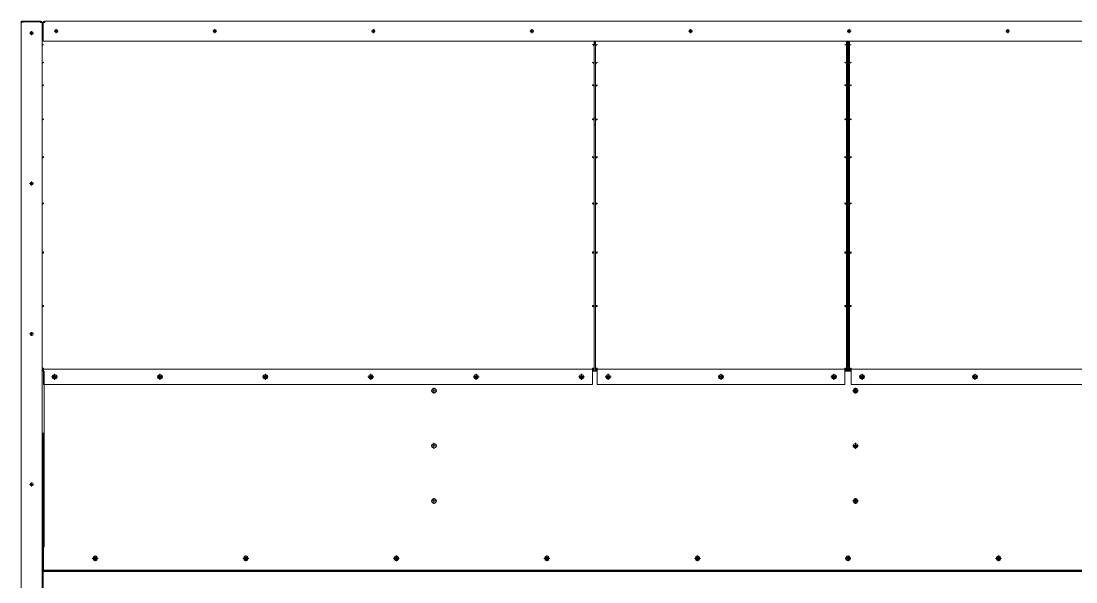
# Model space of a CAD drawing. Header units: millimetres. Extents: x 17797 to 47204, y 13896 to 34691.
# Drawn here: x 36698 to 38800, y 23560 to 24679 of the extents above; entities that cross this region are included whole.
import ezdxf

# ---------------------------------------------------------------- set-up
doc = ezdxf.new("R2010")
doc.units = ezdxf.units.MM

# ---------------------------------------------------------------- blocks, each defined once
blk = doc.blocks.new('2')
at = {"color": 7, "lineweight": 20, "ltscale": 0.280701}
for p, q in [((36698.3, 24678.9), (36698.3, 24677.3)), ((36698.3, 24678.9), (36737.2, 24678.9)), ((36698.3, 24677.3), (36737.2, 24677.3)), ((36698.3, 21634), (36698.3, 24677.3)), ((36737.2, 24678.9), (36737.2, 24675.8)), ((36738.3, 24676.9), (36737.2, 24676.9)), ((36745.4, 24678.9), (36745.2, 24678.9)), ((36745.2, 24675.8), (36745.2, 24677.3)), ((36745.4, 24675.8), (36745.4, 24678.9)), ((36745.4, 24678.9), (39951.2, 24678.9)), ((36698.3, 24675.8), (36701.4, 24675.8)), ((36719.3, 24658.8), (36719.3, 24651)), ((36740.3, 24675.8), (36737.2, 24675.8)), ((36740.3, 23980.8), (36740.3, 24675.8)), ((36740.3, 21634), (36740.3, 24675.8)), ((36742.3, 24675.5), (36741.8, 24675.5)), ((36741.8, 24675.5), (36741.8, 24642)), ((36742.3, 24675.8), (36742.3, 24638.9)), ((36742.3, 24675.8), (36745.4, 24675.8)), ((36764.4, 24658.9), (36772.2, 24658.9)), ((36768.3, 24662.8), (36768.3, 24655)), ((37080.4, 24658.9), (37088.2, 24658.9)), ((37084.3, 24662.8), (37084.3, 24655)), ((37396.4, 24658.9), (37404.2, 24658.9)), ((37400.3, 24662.8), (37400.3, 24655)), ((37712.4, 24658.9), (37720.2, 24658.9)), ((37716.3, 24662.8), (37716.3, 24655)), ((38028.4, 24658.9), (38036.2, 24658.9)), ((38032.3, 24662.8), (38032.3, 24655)), ((38344.4, 24658.9), (38352.2, 24658.9)), ((38348.3, 24662.8), (38348.3, 24655)), ((38660.4, 24658.9), (38668.2, 24658.9)), ((38664.3, 24662.8), (38664.3, 24655)), ((36715.4, 24654.9), (36723.2, 24654.9)), ((36742.3, 24638.9), (39954.3, 24638.9)), ((37840.1, 24629.4), (37840.1, 24638.9)), ((37843.1, 24636.9), (37840.1, 24636.9)), ((37840.1, 24635.4), (37843.1, 24635.4)), ((37843.1, 24638.9), (37843.1, 24629.4)), ((38343.1, 24629.4), (38343.1, 24638.9)), ((38345.1, 24636.9), (38343.1, 24636.9)), ((38345.1, 24638.9), (38345.1, 23980.8)), ((38347.1, 24638.9), (38347.1, 23980.8)), ((38349.1, 24636.9), (38347.1, 24636.9)), ((38349.1, 24636.5), (38348.6, 24636.5)), ((38349.1, 24634.5), (38348.6, 24634.5)), ((38349.1, 24638.9), (38349.1, 24629.4)), ((36743.2, 24631.9), (36743.2, 24632.5)), ((37837, 24631.9), (37837, 24632.5)), ((37840, 24629.4), (37840.1, 24629.4)), ((37840.1, 24633.8), (37843.1, 24633.8)), ((37840.1, 24632.2), (37843.1, 24632.2)), ((37840.1, 24629), (37840.1, 24629.4)), ((37840.1, 24593.9), (37840.1, 24629)), ((37843.1, 24629.4), (37843.1, 24629.4)), ((37843.1, 24559.5), (37843.1, 24629.4)), ((37843.1, 24629), (37843.1, 24593.9)), ((37846.2, 24631.9), (37846.2, 24632.5)), ((38340, 24631.9), (38340, 24632.5)), ((38343, 24629.4), (38343.1, 24629.4)), ((38345.1, 24633.8), (38343.1, 24633.8)), ((38343.1, 24629), (38343.1, 24629.4)), ((38343.1, 24593.9), (38343.1, 24629)), ((38349.1, 24633.8), (38347.3, 24633.8)), ((38349.1, 24629.4), (38349.1, 24629.4)), ((38349.1, 24593.2), (38349.1, 24629.4)), ((38349.1, 24629), (38349.1, 24593.9)), ((38352.2, 24631.9), (38352.2, 24632.5)), ((36743.2, 24596), (36743.2, 24596.8)), ((37837, 24596), (37837, 24596.8)), ((37840, 24593.9), (37840.1, 24593.9)), ((37840.1, 24593.2), (37840.1, 24593.9)), ((37840.1, 24549), (37840.1, 24593.2)), ((37843.2, 24593.9), (37843.1, 24593.9)), ((37843.1, 24593.2), (37843.1, 24549)), ((37846.2, 24596), (37846.2, 24596.8)), ((38340, 24596), (38340, 24596.8)), ((38343, 24593.9), (38343.1, 24593.9)), ((38343.1, 24593.2), (38343.1, 24593.9)), ((38343.1, 24549), (38343.1, 24593.2)), ((38349.2, 24593.9), (38349.1, 24593.9)), ((38349.1, 24559.5), (38349.1, 24593.9)), ((38349.1, 24593.2), (38349.1, 24549)), ((38352.2, 24596), (38352.2, 24596.8)), ((36743.2, 24550.4), (36743.2, 24551.8)), ((37837, 24550.4), (37837, 24551.8)), ((37846.2, 24550.4), (37846.2, 24551.8)), ((38340, 24550.4), (38340, 24551.8)), ((38352.2, 24551), (38352.2, 24551.8)), ((38352.2, 24550.4), (38352.2, 24551)), ((36740.4, 24549), (36740.3, 24549)), ((37839.8, 24549), (37840.1, 24549)), ((37840.1, 24547.9), (37840.1, 24549)), ((37840.1, 24481.5), (37840.1, 24547.9)), ((37843.4, 24549), (37843.1, 24549)), ((37843.1, 24517.1), (37843.1, 24549)), ((37843.1, 24547.9), (37843.1, 24481.5)), ((38342.8, 24549), (38343.1, 24549)), ((38343.1, 24547.9), (38343.1, 24549)), ((38343.1, 24481.5), (38343.1, 24547.9)), ((38349.4, 24549), (38349.1, 24549)), ((38349.1, 24517.1), (38349.1, 24549)), ((38349.1, 24547.9), (38349.1, 24481.5)), ((36740.6, 24481.5), (36740.3, 24481.5)), ((36743.2, 24483.2), (36743.2, 24484)), ((36743.2, 24483.2), (36743.2, 24482.5)), ((37837, 24484), (37837, 24482.5)), ((37839.5, 24481.5), (37840.1, 24481.5)), ((37840.1, 24486.2), (37843.1, 24486.2)), ((37840.1, 24480.2), (37840.1, 24481.5)), ((37840.1, 24406.4), (37840.1, 24480.2)), ((37843.1, 24471.9), (37840.1, 24471.9)), ((37843.6, 24481.5), (37843.1, 24481.5)), ((37843.1, 24453.5), (37843.1, 24481.5)), ((37843.1, 24480.2), (37843.1, 24406.4)), ((37846.2, 24484), (37846.2, 24482.5)), ((38340, 24484), (38340, 24482.5)), ((38342.5, 24481.5), (38343.1, 24481.5)), ((38343.1, 24486.2), (38345.1, 24486.2)), ((38343.1, 24480.2), (38343.1, 24481.5)), ((38343.1, 24406.4), (38343.1, 24480.2)), ((38345.1, 24471.9), (38343.1, 24471.9)), ((38347.1, 24486.2), (38349.1, 24486.2)), ((38349.1, 24471.9), (38347.1, 24471.9)), ((38349.6, 24481.5), (38349.1, 24481.5)), ((38349.1, 24453.5), (38349.1, 24481.5)), ((38349.1, 24480.2), (38349.1, 24406.4)), ((38352.2, 24484), (38352.2, 24482.5)), ((36741.7, 24406.4), (36740.3, 24406.4)), ((36741.7, 24406.3), (36741.7, 24406.4)), ((36743.2, 24407.4), (36743.2, 24408.7)), ((36743.2, 24407.4), (36743.2, 24406.6)), ((37837, 24408.7), (37837, 24406.6)), ((37838.5, 24406.3), (37838.5, 24406.4)), ((37838.5, 24406.4), (37840.1, 24406.4)), ((37840.1, 24404.9), (37840.1, 24406.4)), ((37840.1, 24314.4), (37840.1, 24404.9)), ((37844.7, 24406.4), (37843.1, 24406.4)), ((37843.1, 24382.6), (37843.1, 24406.4)), ((37843.1, 24404.9), (37843.1, 24314.4)), ((37844.7, 24406.3), (37844.7, 24406.4)), ((37846.2, 24408.7), (37846.2, 24406.6)), ((38340, 24408.7), (38340, 24406.6)), ((38341.5, 24406.4), (38343.1, 24406.4)), ((38341.5, 24406.3), (38341.5, 24406.4)), ((38343.1, 24404.9), (38343.1, 24406.4)), ((38343.1, 24314.4), (38343.1, 24404.9)), ((38350.7, 24406.4), (38349.1, 24406.4)), ((38349.1, 24382.6), (38349.1, 24406.4)), ((38349.1, 24404.9), (38349.1, 24314.4)), ((38350.7, 24406.3), (38350.7, 24406.4)), ((38352.2, 24408.7), (38352.2, 24406.6)), ((36715.4, 24354.9), (36723.2, 24354.9)), ((36719.3, 24358.8), (36719.3, 24351)), ((36741.7, 24314.4), (36740.3, 24314.4)), ((36741.7, 24314), (36741.7, 24314.4)), ((36743.2, 24316.1), (36743.2, 24314.2)), ((37837, 24316.1), (37837, 24314.2)), ((37838.5, 24314), (37838.5, 24314.4)), ((37838.5, 24314.4), (37840.1, 24314.4)), ((37840.1, 24312.7), (37840.1, 24314.4)), ((37840.1, 24217.3), (37840.1, 24312.7)), ((37844.7, 24314.4), (37843.1, 24314.4)), ((37843.1, 24295.8), (37843.1, 24314.4)), ((37843.1, 24312.7), (37843.1, 24217.3)), ((37844.7, 24314), (37844.7, 24314.4)), ((37846.2, 24316.1), (37846.2, 24314.2)), ((38340, 24316.1), (38340, 24314.2)), ((38341.5, 24314.4), (38343.1, 24314.4)), ((38341.5, 24314), (38341.5, 24314.4)), ((38343.1, 24312.7), (38343.1, 24314.4)), ((38343.1, 24217.3), (38343.1, 24312.7)), ((38350.7, 24314.4), (38349.1, 24314.4)), ((38349.1, 24295.8), (38349.1, 24314.4)), ((38349.1, 24312.7), (38349.1, 24217.3)), ((38350.7, 24314), (38350.7, 24314.4)), ((38352.2, 24316.1), (38352.2, 24314.2)), ((36741.7, 24217.3), (36740.3, 24217.3)), ((36741.7, 24216.1), (36741.7, 24217.3)), ((36743.2, 24218.8), (36743.2, 24216.2)), ((37837, 24218.8), (37837, 24216.2)), ((37838.5, 24216.1), (37838.5, 24217.3)), ((37838.5, 24217.3), (37840.1, 24217.3)), ((37840.1, 24215.5), (37840.1, 24217.3)), ((37840.1, 24110.9), (37840.1, 24215.5)), ((37844.7, 24217.3), (37843.1, 24217.3)), ((37843.1, 24204.1), (37843.1, 24217.3)), ((37843.1, 24215.5), (37843.1, 24110.9)), ((37844.7, 24216.1), (37844.7, 24217.3)), ((37846.2, 24218.8), (37846.2, 24216.2)), ((38340, 24218.8), (38340, 24216.2)), ((38341.5, 24217.3), (38343.1, 24217.3)), ((38341.5, 24216.1), (38341.5, 24217.3)), ((38343.1, 24215.5), (38343.1, 24217.3)), ((38343.1, 24110.9), (38343.1, 24215.5)), ((38350.7, 24217.3), (38349.1, 24217.3)), ((38349.1, 24204.1), (38349.1, 24217.3)), ((38349.1, 24215.5), (38349.1, 24110.9)), ((38350.7, 24216.1), (38350.7, 24217.3)), ((38352.2, 24218.8), (38352.2, 24216.2)), ((36741.7, 24110.9), (36740.3, 24110.9)), ((36741.7, 24109.3), (36741.7, 24110.9)), ((36743.2, 24111.6), (36743.2, 24109.4)), ((37837, 24111.6), (37837, 24109.4)), ((37838.5, 24109.3), (37838.5, 24110.9)), ((37838.5, 24110.9), (37840.1, 24110.9)), ((37840.1, 24108.9), (37840.1, 24110.9)), ((37840.1, 23986.4), (37840.1, 24108.9)), ((37844.7, 24110.9), (37843.1, 24110.9)), ((37843.1, 24103.7), (37843.1, 24110.9)), ((37843.1, 24108.9), (37843.1, 23986.4)), ((37844.7, 24109.3), (37844.7, 24110.9)), ((37846.2, 24111.6), (37846.2, 24109.4)), ((38340, 24111.6), (38340, 24109.4)), ((38341.5, 24110.9), (38343.1, 24110.9)), ((38341.5, 24109.3), (38341.5, 24110.9)), ((38343.1, 24108.9), (38343.1, 24110.9)), ((38343.1, 23986.4), (38343.1, 24108.9)), ((38350.7, 24110.9), (38349.1, 24110.9)), ((38349.1, 24103.7), (38349.1, 24110.9)), ((38349.1, 24108.9), (38349.1, 23986.4)), ((38350.7, 24109.3), (38350.7, 24110.9)), ((38352.2, 24110.4), (38352.2, 24111.6)), ((38352.2, 24110.4), (38352.2, 24109.4)), ((36715.4, 24054.9), (36723.2, 24054.9)), ((36719.3, 24058.8), (36719.3, 24051)), ((36741.7, 23980.8), (36741.7, 23986.4)), ((36743.2, 23954.4), (36743.2, 23986.9)), ((37837, 23984.4), (36743.2, 23984.4)), ((37837, 23981.3), (37837, 23986.9)), ((37838.5, 23980.8), (37838.5, 23986.4)), ((37840.1, 23980.8), (37840.1, 23986.4)), ((37843.1, 23986.4), (37843.1, 23980.8)), ((37844.7, 23980.8), (37844.7, 23986.4)), ((37846.2, 23954.4), (37846.2, 23986.9)), ((38340, 23984.4), (37846.2, 23984.4)), ((38340, 23986.9), (38340, 23985.7)), ((38340, 23981.3), (38340, 23985.7)), ((38341.5, 23980.8), (38341.5, 23986.4)), ((38343.1, 23980.8), (38343.1, 23986.4)), ((38349.1, 23980.8), (38349.1, 23986.4)), ((38350.7, 23980.8), (38350.7, 23986.4)), ((38352.2, 23981.3), (38352.2, 23986.9)), ((38846, 23984.4), (38352.2, 23984.4)), ((36743.2, 23980.8), (36740.1, 23980.8)), ((36741.7, 23980.8), (36740.3, 23980.8)), ((36744.6, 23980.8), (36744.6, 23629.9)), ((36759.2, 23969.4), (36770.9, 23969.4)), ((36761.2, 23968.8), (36769, 23968.8)), ((36765.1, 23975.3), (36765.1, 23963.6)), ((36969.2, 23969.4), (36980.9, 23969.4)), ((36971.2, 23968.8), (36979, 23968.8)), ((36975.1, 23975.3), (36975.1, 23963.6)), ((37179.2, 23969.4), (37190.9, 23969.4)), ((37181.2, 23968.8), (37189, 23968.8)), ((37185.1, 23975.3), (37185.1, 23963.6)), ((37389.2, 23969.4), (37400.9, 23969.4)), ((37391.2, 23968.8), (37399, 23968.8)), ((37395.1, 23975.3), (37395.1, 23963.6)), ((37599.2, 23969.4), (37610.9, 23969.4)), ((37601.2, 23968.8), (37609, 23968.8)), ((37605.1, 23975.3), (37605.1, 23963.6)), ((37809.2, 23969.4), (37820.9, 23969.4)), ((37811.2, 23968.8), (37819, 23968.8)), ((37815.1, 23975.3), (37815.1, 23963.6)), ((37837, 23981.3), (37837, 23954.4)), ((37837, 23980.8), (37846.2, 23980.8)), ((37838.5, 23980.8), (37840.1, 23980.8)), ((37844.7, 23980.8), (37843.1, 23980.8)), ((37862.2, 23969.4), (37873.9, 23969.4)), ((37864.2, 23968.8), (37872, 23968.8)), ((37868.1, 23975.3), (37868.1, 23963.6)), ((38087.2, 23969.4), (38098.9, 23969.4)), ((38089.2, 23968.8), (38097, 23968.8)), ((38093.1, 23975.3), (38093.1, 23963.6)), ((38312.2, 23969.4), (38323.9, 23969.4)), ((38314.2, 23968.8), (38322, 23968.8)), ((38318.1, 23975.3), (38318.1, 23963.6)), ((38340, 23981.3), (38340, 23954.4)), ((38340, 23980.8), (38352.2, 23980.8)), ((38341.5, 23980.8), (38343.1, 23980.8)), ((38343.1, 23980.8), (38343.1, 23980.8)), ((38350.7, 23980.8), (38349.1, 23980.8)), ((38349.1, 23980.8), (38349.1, 23980.8)), ((38352.2, 23954.4), (38352.2, 23981.3)), ((38368.2, 23969.4), (38379.9, 23969.4)), ((38370.2, 23968.8), (38378, 23968.8)), ((38374.1, 23975.3), (38374.1, 23963.6)), ((38375.1, 23971.7), (38375.1, 23966)), ((38593.2, 23969.4), (38604.9, 23969.4)), ((38595.2, 23968.8), (38603, 23968.8)), ((38599.1, 23975.3), (38599.1, 23963.6)), ((37837, 23954.4), (36743.2, 23954.4)), ((37515.2, 23941.8), (37526.9, 23941.8)), ((37521.1, 23947.7), (37521.1, 23936)), ((38340, 23954.4), (37846.2, 23954.4)), ((38846, 23954.4), (38352.2, 23954.4)), ((38355.2, 23941.8), (38366.9, 23941.8)), ((38357.2, 23941.1), (38365, 23941.1)), ((38361.1, 23947.7), (38361.1, 23936)), ((36742.3, 23857.5), (36742.3, 23449.1)), ((37521.1, 23837.7), (37521.1, 23826)), ((38361.1, 23837.7), (38361.1, 23826)), ((37515.2, 23831.8), (37526.9, 23831.8)), ((37524.5, 23834.8), (37517.7, 23834.8)), ((38355.2, 23831.8), (38366.9, 23831.8)), ((38357.2, 23831.1), (38365, 23831.1)), ((36715.4, 23754.9), (36723.2, 23754.9)), ((36719.3, 23758.8), (36719.3, 23751)), ((37515.2, 23721.8), (37526.9, 23721.8)), ((37521.1, 23727.7), (37521.1, 23716)), ((38355.2, 23721.8), (38366.9, 23721.8)), ((38357.2, 23721.1), (38365, 23721.1)), ((38361.1, 23727.7), (38361.1, 23716)), ((36743.2, 23629.9), (36740.1, 23629.9)), ((36740.3, 21634), (36740.3, 23629.9)), ((36743.2, 23627.9), (36740.3, 23627.9)), ((36740.5, 23626.3), (36740.3, 23626.3)), ((36743.2, 23625.8), (36742.1, 23625.8)), ((36742.3, 23627.9), (36742.3, 23629.9)), ((36743.2, 23629.9), (36743.2, 23587)), ((36743.2, 23627.9), (36743.2, 23624.8)), ((36743.2, 23626.3), (36743.2, 23626.3)), ((36740.3, 23624.8), (36743.2, 23624.8)), ((36741.7, 23585.9), (36741.7, 23624.8)), ((36840.2, 23607.4), (36851.9, 23607.4)), ((36842.2, 23606.9), (36850, 23606.9)), ((36846.1, 23613.3), (36846.1, 23601.6)), ((37140.2, 23607.4), (37151.9, 23607.4)), ((37142.2, 23606.9), (37150, 23606.9)), ((37146.1, 23613.3), (37146.1, 23601.6)), ((37440.2, 23607.4), (37451.9, 23607.4)), ((37442.2, 23606.9), (37450, 23606.9)), ((37446.1, 23613.3), (37446.1, 23601.6)), ((37740.2, 23607.4), (37751.9, 23607.4)), ((37742.2, 23606.9), (37750, 23606.9)), ((37746.1, 23613.3), (37746.1, 23601.6)), ((38040.2, 23607.4), (38051.9, 23607.4)), ((38042.2, 23606.9), (38050, 23606.9)), ((38046.1, 23613.3), (38046.1, 23601.6)), ((38340.2, 23607.4), (38351.9, 23607.4)), ((38342.2, 23606.9), (38350, 23606.9)), ((38346.1, 23613.3), (38346.1, 23601.6)), ((38640.2, 23607.4), (38651.9, 23607.4)), ((38642.2, 23606.9), (38650, 23606.9)), ((38646.1, 23613.3), (38646.1, 23601.6)), ((36740.3, 23585.9), (36743.2, 23585.9)), ((36741.7, 23585.9), (36741.7, 23567.5)), ((36743.2, 23589), (36743.2, 23583.9)), ((39949, 23583.9), (36743.2, 23583.9)), ((36740.3, 23567.5), (36741.7, 23567.5)), ((36741.7, 23582.1), (39950.5, 23582.1)), ((36741.7, 23581), (39950.5, 23581)), ((36741.7, 23568.6), (36741.7, 23581))]:
    blk.add_line(p, q, dxfattribs=at)
for centre, radius in [((36719.3, 24654.9), 3), ((36768.3, 24658.9), 3), ((37084.3, 24658.9), 3), ((37400.3, 24658.9), 3), ((37716.3, 24658.9), 3), ((38032.3, 24658.9), 3), ((38348.3, 24658.9), 3), ((38664.3, 24658.9), 3), ((36719.3, 24354.9), 3), ((36719.3, 24054.9), 3), ((36765.1, 23969.4), 4.5), ((36765.1, 23968.8), 3), ((36975.1, 23969.4), 4.5), ((36975.1, 23968.8), 3), ((37185.1, 23969.4), 4.5), ((37185.1, 23968.8), 3), ((37395.1, 23969.4), 4.5), ((37395.1, 23968.8), 3), ((37605.1, 23969.4), 4.5), ((37605.1, 23968.8), 3), ((37815.1, 23969.4), 4.5), ((37815.1, 23968.8), 3), ((37868.1, 23969.4), 4.5), ((37868.1, 23968.8), 3), ((38093.1, 23969.4), 4.5), ((38093.1, 23968.8), 3), ((38318.1, 23969.4), 4.5), ((38318.1, 23968.8), 3), ((38374.1, 23969.4), 4.5), ((38374.1, 23968.8), 3), ((38599.1, 23969.4), 4.5), ((38599.1, 23968.8), 3), ((37521.1, 23941.8), 4.5), ((38361.1, 23941.8), 4.5), ((38361.1, 23941.1), 3), ((37521.1, 23831.8), 4.5), ((38361.1, 23831.8), 4.5), ((38361.1, 23831.1), 3), ((36719.3, 23754.9), 3), ((37521.1, 23721.8), 4.5), ((38361.1, 23721.8), 4.5), ((38361.1, 23721.1), 3), ((36846.1, 23607.4), 4.5), ((36846.1, 23606.9), 3), ((37146.1, 23607.4), 4.5), ((37146.1, 23606.9), 3), ((37446.1, 23607.4), 4.5), ((37446.1, 23606.9), 3), ((37746.1, 23607.4), 4.5), ((37746.1, 23606.9), 3), ((38046.1, 23607.4), 4.5), ((38046.1, 23606.9), 3), ((38346.1, 23607.4), 4.5), ((38346.1, 23606.9), 3), ((38646.1, 23607.4), 4.5), ((38646.1, 23606.9), 3)]:
    blk.add_circle(centre, radius, dxfattribs=at)
for centre, radius, start, end in [((36737.2, 24675.8), 3.1, 0, 90), ((36737.2, 24675.8), 1.5, 0, 90), ((36745.2, 24675.5), 3.4, 90, 180), ((36745.4, 24675.8), 3.1, 90, 180), ((36745.4, 24675.8), 1.5, 90, 180), ((36745.2, 24675.5), 1.4, 90, 155.397), ((36745.2, 24642.3), 3.4, 180, 180.1813), ((38348.6, 24633), 3.5, 90, 115.3768), ((38348.6, 24633), 1.5, 90, 179.3935), ((38348.6, 24633), 3.5, 179.5981, 180), ((37846.2, 24444.1), 3.1, 179.1767, 180), ((38352.2, 24444.1), 3.1, 179.1767, 180), ((36701.7, 24292.3), 3.4, 180, 180.1768), ((37846.2, 24221.3), 3.1, 179.2796, 180), ((38352.2, 24221.3), 3.1, 179.2796, 180), ((36743.2, 23624.8), 3.1, 90, 156.6149), ((36743.2, 23624.8), 1.5, 90, 180)]:
    blk.add_arc(centre, radius, start, end, dxfattribs=at)
at = {"color": 7, "lineweight": 20, "ltscale": 0.280701, "extrusion": (0, 0, -1)}
for centre, major_axis, ratio, start_param, end_param in [((36743.2, 24639.2), (-3.1, 0), 1, 0.4085, 1.294748), ((36743.2, 24639.2), (3.1, 0), 0.995898, 3.550086, 4.43633), ((36743.2, 24629.4), (3.1, 0), 0.995898, 3.550026, 4.712389), ((36743.2, 24629), (3.1, 0), 0.945441, 3.549953, 4.712389), ((37837, 24629.4), (-3.1, 0), 0.995898, 1.570796, 3.141593), ((37837, 24629), (-3.1, 0), 0.945441, 1.570796, 3.141593), ((37846.2, 24629.4), (3.1, 0), 0.995898, 3.141593, 4.712389), ((37846.2, 24629), (3.1, 0), 0.945441, 3.141593, 4.712389), ((38340, 24629.4), (-3.1, 0), 0.995898, 1.570796, 3.141593), ((38340, 24629), (-3.1, 0), 0.945441, 1.570796, 3.141593), ((38352.2, 24629.4), (3.1, 0), 0.995898, 3.141593, 4.712389), ((38352.2, 24629), (3.1, 0), 0.945441, 3.141593, 4.712389), ((36743.2, 24593.9), (3.1, 0), 0.945441, 3.549897, 4.712389), ((36743.2, 24593.2), (3.1, 0), 0.911987, 3.549844, 4.712389), ((37837, 24593.9), (-3.1, 0), 0.945441, 1.570796, 3.141593), ((37837, 24593.2), (-3.1, 0), 0.911987, 1.570796, 3.141593), ((37846.2, 24593.9), (3.1, 0), 0.945441, 3.141593, 4.712389), ((37846.2, 24593.2), (3.1, 0), 0.911987, 3.141593, 4.712389), ((38340, 24593.9), (-3.1, 0), 0.945441, 1.570796, 3.141593), ((38340, 24593.2), (-3.1, 0), 0.911987, 1.570796, 3.141593), ((38352.2, 24593.9), (3.1, 0), 0.945441, 3.141593, 4.712389), ((38352.2, 24593.2), (3.1, 0), 0.911987, 3.141593, 4.712389), ((36743.2, 24549), (3.1, 0), 0.911987, 3.54979, 4.712389), ((36743.2, 24547.9), (3.1, 0), 0.787572, 3.549562, 4.712389), ((37837, 24549), (-3.1, 0), 0.911987, 1.570796, 3.141593), ((37837, 24547.9), (-3.1, 0), 0.787572, 1.570796, 3.141593), ((37846.2, 24549), (3.1, 0), 0.911987, 3.141593, 4.712389), ((37846.2, 24547.9), (3.1, 0), 0.787572, 3.141593, 4.712389), ((38340, 24549), (-3.1, 0), 0.911987, 1.570796, 3.141593), ((38340, 24547.9), (-3.1, 0), 0.787572, 1.570796, 3.141593), ((38352.2, 24549), (3.1, 0), 0.911987, 3.141593, 4.712389), ((38352.2, 24547.9), (3.1, 0), 0.787572, 3.141593, 4.712389), ((36743.2, 24481.5), (3.1, 0), 0.787572, 3.549516, 4.712389), ((36743.2, 24480.2), (3.1, 0), 0.728422, 3.549386, 4.712389), ((36743.2, 24481.5), (1.5, 0), 0.787572, 3.897536, 4.712389), ((37837, 24481.5), (-3.1, 0), 0.787572, 1.570796, 3.141593), ((37837, 24481.5), (-1.5, 0), 0.787572, 1.570796, 2.385648), ((37837, 24480.2), (-3.1, 0), 0.728422, 1.570796, 3.141593), ((37846.2, 24481.5), (3.1, 0), 0.787572, 3.141593, 4.712389), ((37846.2, 24480.2), (3.1, 0), 0.728422, 3.141593, 4.712389), ((37846.2, 24481.5), (1.5, 0), 0.787572, 3.897536, 4.712389), ((38340, 24481.5), (-3.1, 0), 0.787572, 1.570796, 3.141593), ((38340, 24481.5), (-1.5, 0), 0.787572, 1.570796, 2.385648), ((38340, 24480.2), (-3.1, 0), 0.728422, 1.570796, 3.141593), ((38352.2, 24481.5), (3.1, 0), 0.787572, 3.141593, 4.712389), ((38352.2, 24480.2), (3.1, 0), 0.728422, 3.141593, 4.712389), ((38352.2, 24481.5), (1.5, 0), 0.787572, 3.897536, 4.712389), ((37846.2, 24444), (3.1, 0), 0.99655, 3.141593, 3.150933), ((37846.2, 24443.9), (3.1, 0), 0.977239, 3.141593, 3.155902), ((37846.2, 24438.9), (3.1, 0), 0.968276, 3.141593, 3.146662), ((38352.2, 24444), (3.1, 0), 0.99655, 3.141593, 3.150933), ((38352.2, 24443.9), (3.1, 0), 0.977239, 3.141593, 3.155902), ((38352.2, 24438.9), (3.1, 0), 0.968276, 3.141593, 3.146662), ((36743.2, 24406.4), (3.1, 0), 0.728422, 3.549343, 4.712389), ((36743.2, 24404.9), (3.1, 0), 0.543645, 3.549739, 4.712389), ((36743.2, 24406.4), (1.5, 0), 0.728422, 3.141593, 4.712389), ((37837, 24406.4), (-3.1, 0), 0.728422, 1.570796, 3.141593), ((37837, 24406.4), (-1.5, 0), 0.728422, 1.570796, 3.141593), ((37837, 24404.9), (-3.1, 0), 0.543645, 1.570796, 3.141593), ((37846.2, 24424), (3.1, 0), 0.944147, 3.141593, 3.146652), ((37846.2, 24416.8), (3.1, 0), 0.977239, 3.141593, 3.15435), ((37846.2, 24416.1), (3.1, 0), 0.850543, 3.141593, 3.154108), ((37846.2, 24406.4), (3.1, 0), 0.728422, 3.141593, 4.712389), ((37846.2, 24404.9), (3.1, 0), 0.543645, 3.141593, 4.712389), ((37846.2, 24404.2), (3.1, 0), 0.875044, 3.141593, 3.146612), ((37846.2, 24406.4), (1.5, 0), 0.728422, 3.141593, 4.712389), ((38340, 24406.4), (-3.1, 0), 0.728422, 1.570796, 3.141593), ((38340, 24406.4), (-1.5, 0), 0.728422, 1.570796, 3.141593), ((38340, 24404.9), (-3.1, 0), 0.543645, 1.570796, 3.141593), ((38352.2, 24424), (3.1, 0), 0.944147, 3.141593, 3.146652), ((38352.2, 24416.8), (3.1, 0), 0.977239, 3.141593, 3.15435), ((38352.2, 24416.1), (3.1, 0), 0.850543, 3.141593, 3.154108), ((38352.2, 24406.4), (3.1, 0), 0.728422, 3.141593, 4.712389), ((38352.2, 24404.9), (3.1, 0), 0.543645, 3.141593, 4.712389), ((38352.2, 24404.2), (3.1, 0), 0.875044, 3.141593, 3.146612), ((38352.2, 24406.4), (1.5, 0), 0.728422, 3.141593, 4.712389), ((38352.2, 24375.2), (3.1, 0), 0.87462, 3.141593, 3.144997), ((37846.2, 24349), (3.1, 0), 0.850543, 3.141593, 3.153017), ((37846.2, 24347.8), (3.1, 0), 0.719619, 3.141593, 3.152646), ((38352.2, 24349), (3.1, 0), 0.850543, 3.141593, 3.153017), ((38352.2, 24347.8), (3.1, 0), 0.719619, 3.141593, 3.152646), ((36743.2, 24314.4), (3.1, 0), 0.543645, 3.549739, 4.712389), ((36743.2, 24312.7), (3.1, 0), 0.465261, 3.549739, 4.712389), ((36743.2, 24314.4), (1.5, 0), 0.543645, 3.141593, 4.712389), ((37837, 24314.4), (-3.1, 0), 0.543645, 1.570796, 3.141593), ((37837, 24314.4), (-1.5, 0), 0.543645, 1.570796, 3.141593), ((37837, 24312.7), (-3.1, 0), 0.465261, 1.570796, 3.141593), ((37846.2, 24314.4), (3.1, 0), 0.543645, 3.141593, 4.712389), ((37846.2, 24312.7), (3.1, 0), 0.465261, 3.141593, 4.712389), ((37846.2, 24314.4), (1.5, 0), 0.543645, 3.141593, 4.712389), ((38340, 24314.4), (-3.1, 0), 0.543645, 1.570796, 3.141593), ((38340, 24314.4), (-1.5, 0), 0.543645, 1.570796, 3.141593), ((38340, 24312.7), (-3.1, 0), 0.465261, 1.570796, 3.141593), ((38352.2, 24314.4), (3.1, 0), 0.543645, 3.141593, 4.712389), ((38352.2, 24312.7), (3.1, 0), 0.465261, 3.141593, 4.712389), ((38352.2, 24314.4), (1.5, 0), 0.543645, 3.141593, 4.712389), ((37846.2, 24259.2), (3.1, 0), 0.719619, 3.141593, 3.146386), ((37846.2, 24257.6), (3.1, 0), 0.446847, 3.141593, 3.150121), ((38352.2, 24259.2), (3.1, 0), 0.719619, 3.141593, 3.151845), ((38352.2, 24257.6), (3.1, 0), 0.446847, 3.141593, 3.150121), ((36743.2, 24217.3), (3.1, 0), 0.465261, 3.54974, 4.712389), ((36743.2, 24215.5), (3.1, 0), 0.240313, 3.54974, 4.712389), ((36743.2, 24217.3), (1.5, 0), 0.465261, 3.141593, 4.712389), ((37837, 24217.3), (-3.1, 0), 0.465261, 1.570796, 3.141593), ((37837, 24217.3), (-1.5, 0), 0.465261, 1.570796, 3.141593), ((37837, 24215.5), (-3.1, 0), 0.240313, 1.570796, 3.141593), ((37846.2, 24221.1), (-3.1, 0), 0.992634, 6.283185, 6.292467), ((37846.2, 24220.9), (-3.1, 0), 0.946894, 0, 0.012463), ((37846.2, 24217.3), (3.1, 0), 0.465261, 3.141593, 4.712389), ((37846.2, 24215.5), (3.1, 0), 0.240313, 3.141593, 4.712389), ((37846.2, 24217.3), (1.5, 0), 0.465261, 3.141593, 4.712389), ((38340, 24217.3), (-3.1, 0), 0.465261, 1.570796, 3.141593), ((38340, 24217.3), (-1.5, 0), 0.465261, 1.570796, 3.141593), ((38340, 24215.5), (-3.1, 0), 0.240313, 1.570796, 3.141593), ((38352.2, 24221.1), (-3.1, 0), 0.992634, 6.283185, 6.292467), ((38352.2, 24220.9), (-3.1, 0), 0.946894, 0, 0.012463), ((38352.2, 24217.3), (3.1, 0), 0.465261, 3.141593, 4.712389), ((38352.2, 24215.5), (3.1, 0), 0.240313, 3.141593, 4.712389), ((38352.2, 24217.3), (1.5, 0), 0.465261, 3.141593, 4.712389), ((37846.2, 24210), (-3.1, 0), 0.929338, 6.283185, 6.289352), ((37846.2, 24197.6), (-3.1, 0), 0.946894, 0, 0.011421), ((37846.2, 24196.7), (-3.1, 0), 0.817118, 0, 0.011141), ((38352.2, 24210), (-3.1, 0), 0.929338, 6.283185, 6.289352), ((38352.2, 24197.6), (-3.1, 0), 0.946894, 0, 0.011421), ((38352.2, 24196.7), (-3.1, 0), 0.817118, 0, 0.011141), ((37846.2, 24154.9), (-3.1, 0), 0.817118, 0, 0.010381), ((37846.2, 24153.5), (-3.1, 0), 0.588362, 6.283185, 6.292689), ((38352.2, 24154.9), (-3.1, 0), 0.817118, 0, 0.010381), ((38352.2, 24153.5), (-3.1, 0), 0.588362, 0, 0.009503), ((37846.2, 24143.5), (3.1, 0), 0.446847, 3.141593, 3.149773), ((37846.2, 24141.6), (3.1, 0), 0.246895, 3.141593, 3.146321), ((37846.2, 24133.6), (-3.1, 0), 0.737277, 6.283185, 6.288433), ((38352.2, 24143.5), (3.1, 0), 0.446847, 3.141593, 3.149773), ((38352.2, 24141.6), (3.1, 0), 0.246895, 3.141593, 3.146321), ((38352.2, 24133.6), (-3.1, 0), 0.737277, 6.283185, 6.288433), ((36743.2, 24110.9), (3.1, 0), 0.240313, 3.54974, 4.712389), ((36743.2, 24108.9), (3.1, 0), 0.151261, 3.54974, 4.712389), ((36743.2, 24110.9), (1.5, 0), 0.240313, 3.141593, 4.712389), ((37837, 24110.9), (-3.1, 0), 0.240313, 1.570796, 3.141593), ((37837, 24110.9), (-1.5, 0), 0.240313, 1.570796, 3.141593), ((37837, 24108.9), (-3.1, 0), 0.151261, 1.570796, 3.141593), ((37846.2, 24110.9), (3.1, 0), 0.240313, 3.141593, 4.712389), ((37846.2, 24108.9), (3.1, 0), 0.151261, 3.141593, 4.712389), ((37846.2, 24110.9), (1.5, 0), 0.240313, 3.141593, 4.712389), ((38340, 24110.9), (-3.1, 0), 0.240313, 1.570796, 3.141593), ((38340, 24110.9), (-1.5, 0), 0.240313, 1.570796, 3.141593), ((38340, 24108.9), (-3.1, 0), 0.151261, 1.570796, 3.141593), ((38352.2, 24110.9), (3.1, 0), 0.240313, 3.141593, 4.712389), ((38352.2, 24108.9), (3.1, 0), 0.151261, 3.141593, 4.712389), ((38352.2, 24110.9), (1.5, 0), 0.240313, 3.141593, 4.712389), ((37846.2, 24094.9), (-3.1, 0), 0.588362, 6.283185, 6.292164), ((37846.2, 24093.1), (-3.1, 0), 0.335364, 6.283185, 6.289477), ((38352.2, 24094.9), (-3.1, 0), 0.588362, 0, 0.008978), ((38352.2, 24093.1), (-3.1, 0), 0.335364, 0, 0.006292), ((37846.2, 24038.8), (3.1, 0), 0.246895, 3.141593, 3.146203), ((37846.2, 24024.8), (-3.1, 0), 0.335364, 6.283185, 6.293401), ((38352.2, 24038.8), (3.1, 0), 0.246895, 3.141593, 3.146203), ((38352.2, 24024.8), (-3.1, 0), 0.335364, 0, 0.010216), ((36743.2, 23986.4), (3.1, 0), 0.151261, 3.54974, 4.712389), ((36743.2, 23986.4), (1.5, 0), 0.151261, 3.141593, 4.712389), ((37837, 23986.4), (-3.1, 0), 0.151261, 1.570796, 3.141593), ((37837, 23986.4), (-1.5, 0), 0.151261, 1.570796, 3.141593), ((37846.2, 23986.4), (3.1, 0), 0.151261, 3.141593, 4.712389), ((37846.2, 23986.4), (1.5, 0), 0.151261, 3.141593, 4.712389), ((38340, 23986.4), (-3.1, 0), 0.151261, 1.570796, 3.141593), ((38340, 23986.4), (-1.5, 0), 0.151261, 1.570796, 3.141593), ((38352.2, 23986.4), (3.1, 0), 0.151261, 3.141593, 4.712389), ((38352.2, 23986.4), (1.5, 0), 0.151261, 3.141593, 4.712389), ((36743.2, 23624.8), (1.5, 0), 0.681998, 3.181764, 4.712389), ((36846.1, 23581.9), (-3, 0), 0.681998, 0.110754, 3.030838), ((37146.1, 23581.9), (-3, 0), 0.681998, 0.110754, 3.030838), ((37446.1, 23581.9), (-3, 0), 0.681998, 0.110754, 3.030838), ((37746.1, 23581.9), (-3, 0), 0.681998, 0.110754, 3.030838), ((38046.1, 23581.9), (-3, 0), 0.681998, 0.110754, 3.030838), ((38646.1, 23581.9), (3, 0), 0.681998, 3.252347, 4.712389), ((38646.1, 23581.9), (-3, 0), 0.681998, 1.570796, 3.030838), ((36846.1, 23580.7), (-3, 0), 0.681998, 0.75112, 2.390473), ((36846.1, 23579.2), (-4.5, 0), 0.681998, 7.481921, 8.226042), ((37146.1, 23580.7), (-3, 0), 0.681998, 0.75112, 2.390473), ((37146.1, 23579.2), (-4.5, 0), 0.681998, 7.481921, 8.226042), ((37446.1, 23580.7), (-3, 0), 0.681998, 0.75112, 2.390473), ((37446.1, 23579.2), (-4.5, 0), 0.681998, 7.481921, 8.226042), ((37746.1, 23580.7), (-3, 0), 0.681998, 0.75112, 2.390473), ((37746.1, 23579.2), (-4.5, 0), 0.681998, 7.481921, 8.226042), ((38046.1, 23580.7), (-3, 0), 0.681998, 0.75112, 2.390473), ((38046.1, 23579.2), (-4.5, 0), 0.681998, 7.481921, 8.226042), ((38646.1, 23580.7), (3, 0), 0.681998, 3.892713, 4.712389), ((38646.1, 23579.2), (4.5, 0), 0.681998, 4.340329, 5.084449), ((38646.1, 23580.7), (-3, 0), 0.681998, 1.570796, 2.390473)]:
    blk.add_ellipse(centre, major_axis=major_axis, ratio=ratio, start_param=start_param, end_param=end_param, dxfattribs=at)

msp = doc.modelspace()

# ---------------------------------------------------------------- block references
msp.add_blockref('2', (0, 0))

doc.saveas('drawing.dxf')
